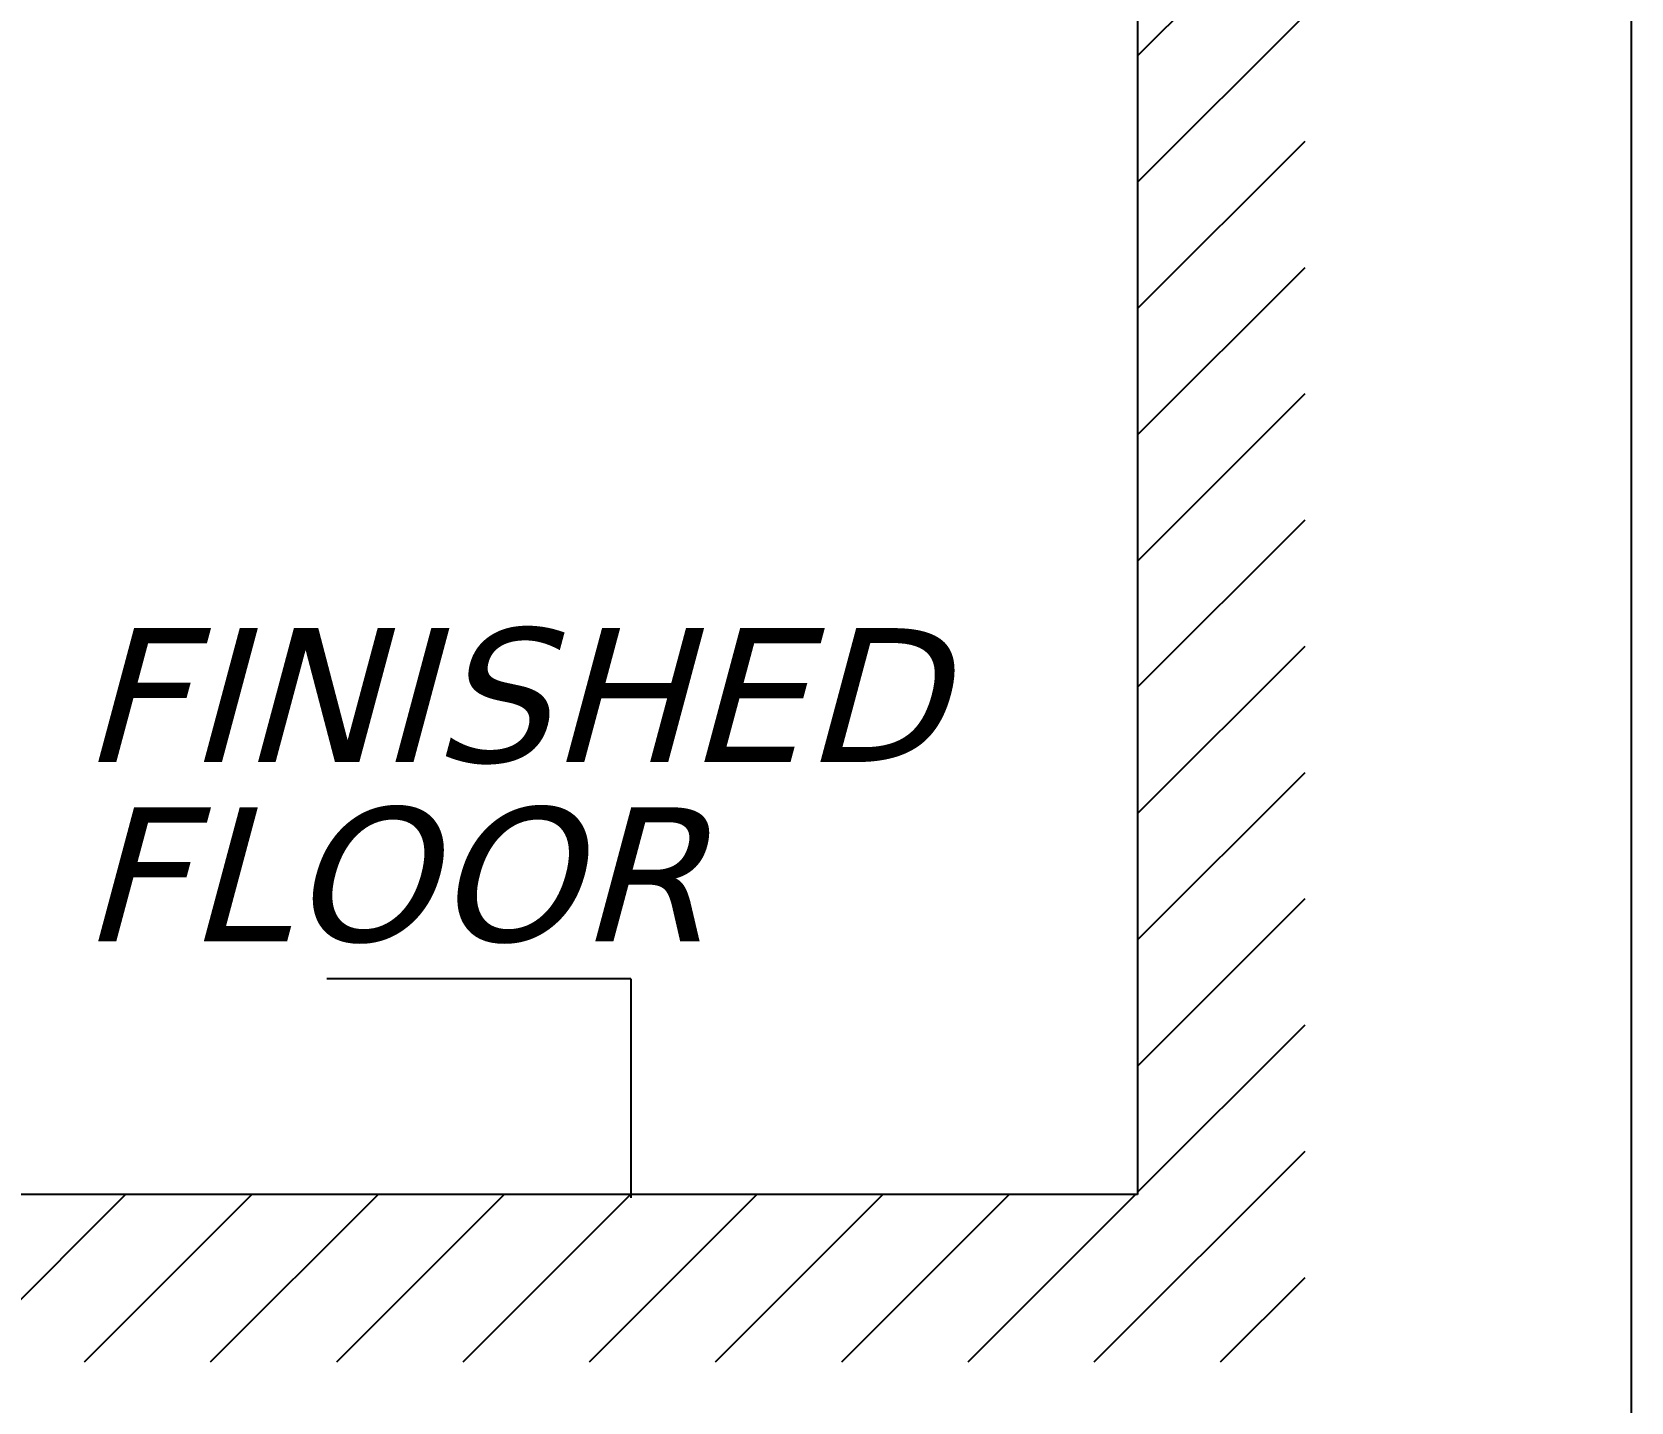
# Model space of a CAD drawing. Extents: x -2975 to 7327, y -1166 to 1029.
# Drawn here: x 6027.6 to 6170.9, y -208.8 to -86 of the extents above; entities that cross this region are included whole.
import ezdxf

# ---------------------------------------------------------------- set-up
doc = ezdxf.new("R2010")
doc.units = 0
doc.layers.add('legint', color=4, linetype='Continuous')
doc.layers.add('PLAMPING', color=5, linetype='Continuous')
doc.styles.add('ROMANS', font='verdanai.ttf', dxfattribs={"height": 0.4})

# ---------------------------------------------------------------- blocks, each defined once
blk = doc.blocks.new('*X39')
at = {"color": 0}
for p, q in [((6.732801976636018, -0.6211085477040753), (6.882801976636019, -0.4711085477040739)), ((6.732801976636018, -0.734245632693923), (6.882801976636019, -0.5842456326939216)), ((6.732801976636018, -0.8473827176837694), (6.882801976636019, -0.6973827176837681)), ((6.732801976636018, -0.9605198026736173), (6.882801976636019, -0.8105198026736156)), ((6.732801976636018, -1.073656887663464), (6.88280197663602, -0.9236568876634632)), ((6.732801976636018, -1.186793972653312), (6.88280197663602, -1.036793972653311)), ((6.732801976636018, -1.29993105764316), (6.88280197663602, -1.149931057643158)), ((6.732801976636018, -1.413068142633008), (6.88280197663602, -1.263068142633006)), ((6.732801976636018, -1.526205227622855), (6.88280197663602, -1.376205227622854)), ((6.732801976636018, -1.639342312612703), (6.88280197663602, -1.489342312612701)), ((6.69397707743274, -1.791304296805829), (6.88280197663602, -1.602479397602549)), ((5.675743312524112, -1.791304296805829), (5.825743312524112, -1.641304296805828)), ((5.788880397513959, -1.791304296805829), (5.938880397513957, -1.641304296805828)), ((5.902017482503807, -1.791304296805829), (6.052017482503806, -1.641304296805828)), ((6.015154567493654, -1.791304296805829), (6.165154567493653, -1.641304296805828)), ((6.128291652483502, -1.791304296805829), (6.278291652483502, -1.641304296805828)), ((6.241428737473348, -1.791304296805829), (6.391428737473349, -1.641304296805828)), ((6.354565822463198, -1.791304296805829), (6.504565822463197, -1.641304296805828)), ((6.467702907453044, -1.791304296805829), (6.617702907453045, -1.641304296805828)), ((6.580839992442892, -1.791304296805829), (6.730839992442893, -1.641304296805828)), ((6.807114162422588, -1.791304296805829), (6.88280197663602, -1.715616482592397))]:
    blk.add_line(p, q, dxfattribs=at)
blk = doc.blocks.new('A$C60660C13')
at = {"layer": 'PLAMPING'}
for p, q in [((3236.489597535182, -70.4647539405787), (3236.489597535182, -320.4647518451029)), ((3191.062092799256, -301.1467763517803), (3163.809710373606, -301.1467763517803)), ((3191.062092799256, -301.1467763517803), (3191.062092799256, -320.7552585958556)), ((3236.489597535182, -320.4647518451029), (2925.483393704416, -320.4647518451029))]:
    blk.add_line(p, q, dxfattribs=at)
blk.add_lwpolyline([(2802.132200366394, -13.70083228106614), (3280.706007129264, -13.70083228106614), (3280.706007129264, -678.5655235228123), (2802.132200366394, -678.5655235228123)], close=True, dxfattribs=at)
at = {"layer": 'PLAMPING', "xscale": 100, "yscale": 100, "zscale": 100}
blk.add_blockref('*X39', (2563.209399872357, -156.3343221660407), dxfattribs=at)
at = {"layer": 'PLAMPING', "style": 'ROMANS'}
for s, p in [('FINISHED', (3141.715270772555, -281.7114437370183)), ('FLOOR', (3141.715270772555, -297.7698136047966))]:
    blk.add_text(s, height=11.99999999999727, dxfattribs=at).set_placement(p)

msp = doc.modelspace()

# ---------------------------------------------------------------- block references
at = {"layer": 'legint'}
msp.add_blockref('A$C60660C13', (2890.202033855679, 130.2686825707151), dxfattribs=at)

doc.saveas('drawing.dxf')
